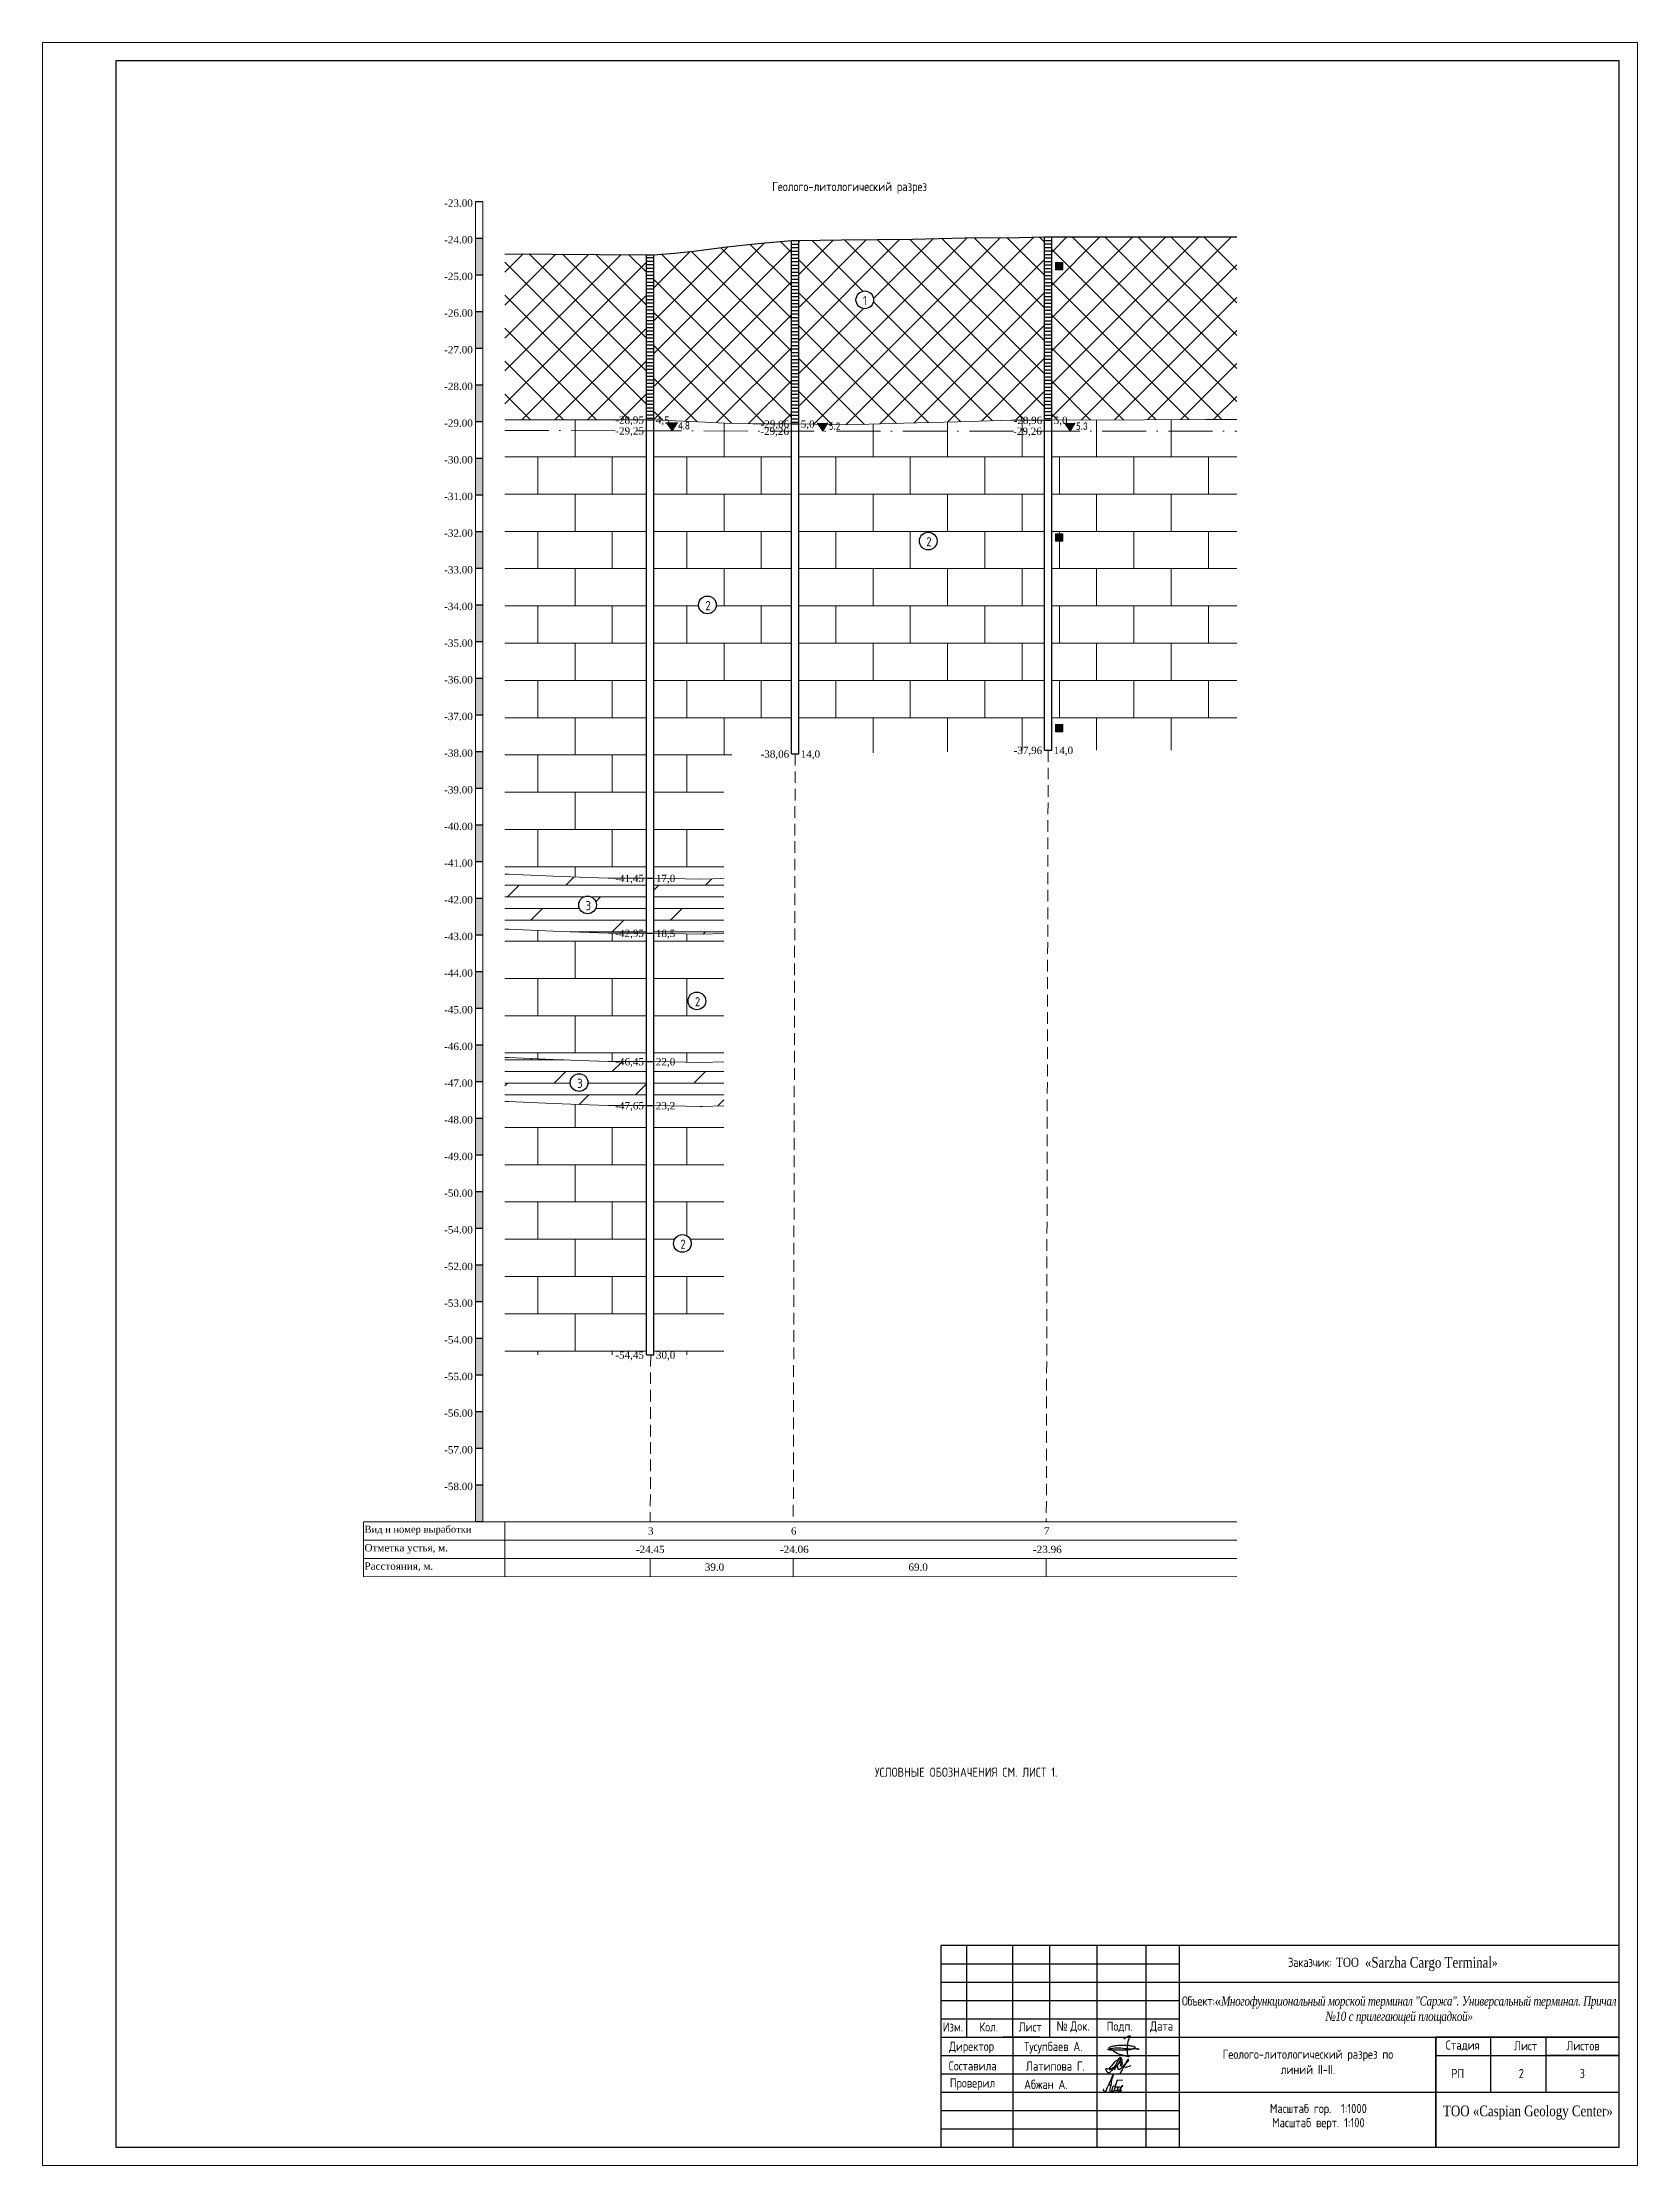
# Model space of a CAD drawing. Header units: millimetres. Extents: x 19501 to 20861, y 4502 to 5081.
# Drawn here: x 19961 to 20396, y 4502 to 5081 of the extents above; entities that cross this region are included whole.
import ezdxf

# ---------------------------------------------------------------- set-up
doc = ezdxf.new("R2010")
doc.units = ezdxf.units.MM
for name, pattern in [('ACAD_ISO03W100', [30, 12, -18]), ('ACAD_ISO10W100', [18, 12, -3, 0, -3]), ('HIDDEN2', [4.7625, 3.175, -1.5875])]:
    doc.linetypes.add(name, pattern=pattern)
for name, color, linetype, lineweight in [('ВодаГ', 160, 'ACAD_ISO03W100', 25), ('Известняк', 86, 'Continuous', 15), ('Мергель полускальный', 137, 'Continuous', 15), ('монолит', 1, 'Continuous', 9), ('Насып-навал грунта', 36, 'Continuous', 15), ('Рамка 1', 3, 'Continuous', 50)]:
    doc.layers.add(name, color=color, linetype=linetype, lineweight=lineweight)
doc.layers.add('керн', color=7, linetype='Continuous')
doc.layers.add('Рамка проb', color=7, linetype='Continuous')
doc.styles.add('roman', font='times.ttf')
doc.styles.add('simples.shx', font='simplex.shx', dxfattribs={"width": 0.8, "height": 2.5})
doc.styles.add('STYLE1', font='simplex.shx', dxfattribs={"width": 0.8})

msp = doc.modelspace()

# ---------------------------------------------------------------- hatches: boundary and pattern name
at = {"lineweight": 13}
for points in [[(20081.53, 5027.85), (20079.53, 5027.85), (20079.53, 5017.85), (20081.53, 5017.85)], [(20081.53, 5007.85), (20079.53, 5007.85), (20079.53, 4997.85), (20081.53, 4997.85)], [(20081.53, 4987.85), (20079.53, 4987.85), (20079.53, 4977.85), (20081.53, 4977.85)], [(20081.53, 4967.85), (20079.53, 4967.85), (20079.53, 4957.85), (20081.53, 4957.85)], [(20081.53, 4947.85), (20079.53, 4947.85), (20079.53, 4937.85), (20081.53, 4937.85)], [(20081.53, 4927.85), (20079.53, 4927.85), (20079.53, 4917.85), (20081.53, 4917.85)], [(20081.53, 4907.85), (20079.53, 4907.85), (20079.53, 4897.85), (20081.53, 4897.85)], [(20081.53, 4887.85), (20079.53, 4887.85), (20079.53, 4877.85), (20081.53, 4877.85)], [(20081.53, 4867.85), (20079.53, 4867.85), (20079.53, 4857.85), (20081.53, 4857.85)], [(20081.53, 4847.85), (20079.53, 4847.85), (20079.53, 4837.85), (20081.53, 4837.85)], [(20081.53, 4827.85), (20079.53, 4827.85), (20079.53, 4817.85), (20081.53, 4817.85)], [(20081.53, 4807.85), (20079.53, 4807.85), (20079.53, 4797.85), (20081.53, 4797.85)], [(20081.53, 4787.85), (20079.53, 4787.85), (20079.53, 4777.85), (20081.53, 4777.85)], [(20081.53, 4767.85), (20079.53, 4767.85), (20079.53, 4757.85), (20081.53, 4757.85)], [(20081.53, 4747.85), (20079.53, 4747.85), (20079.53, 4737.85), (20081.53, 4737.85)], [(20081.53, 4727.85), (20079.53, 4727.85), (20079.53, 4717.85), (20081.53, 4717.85)], [(20081.53, 4707.85), (20079.53, 4707.85), (20079.53, 4697.85), (20081.53, 4697.85)], [(20081.53, 4687.85), (20079.53, 4687.85), (20079.53, 4677.85), (20081.53, 4677.85)]]:
    msp.add_hatch(color=251, dxfattribs=at).paths.add_polyline_path(points)
h = msp.add_hatch()
h.set_pattern_fill('LINE', color=256, scale=0.3)
h.set_pattern_definition([(0, (-731237.2354, -5112711.4609), (0, 0.9525), [])])
h.paths.add_polyline_path([(20165.65, 4977.25), (20167.65, 4977.25), (20167.65, 5027.25), (20165.65, 5027.25)])
h = msp.add_hatch()
h.set_pattern_fill('LINE', color=256, scale=0.3)
h.set_pattern_definition([(0, (-731168.2354, -5112710.4609), (0, 0.9525), [])])
h.paths.add_polyline_path([(20234.65, 4978.25), (20236.65, 4978.25), (20236.65, 5028.25), (20234.65, 5028.25)])
h = msp.add_hatch()
h.set_pattern_fill('LINE', color=256, scale=0.3)
h.set_pattern_definition([(0, (-731276.7362, -5112710.3609), (0, 0.9525), [])])
h.paths.add_polyline_path([(20126.14, 4978.35), (20128.14, 4978.35), (20128.14, 5023.35), (20126.14, 5023.35)])
at = {"lineweight": 13, "ltscale": 0.5}
for points in [[(20134.56, 4977.63), (20131.6, 4977.63), (20133.14, 4975.35)], [(20175.62, 4977.53), (20172.66, 4977.53), (20174.21, 4975.25)], [(20243.06, 4977.53), (20240.1, 4977.53), (20241.65, 4975.25)]]:
    msp.add_hatch(color=5, dxfattribs=at).paths.add_polyline_path(points)
at = {"layer": 'Известняк'}
h = msp.add_hatch(dxfattribs=at)
h.set_pattern_fill('AR-B816', color=256, scale=0.05, style=0)
h.paths.add_polyline_path([(20126.14, 4978.35), (20087.49, 4978.35), (20087.49, 4854.45), (20088.64, 4854.45), (20094.55, 4854.21), (20100.8, 4853.91), (20107.89, 4853.59), (20115.65, 4853.4), (20121.04, 4853.4), (20126.14, 4853.35)])
h.paths.add_polyline_path([(20165.65, 4977.25), (20160.54, 4977.3), (20155.15, 4977.3), (20147.39, 4977.49), (20140.3, 4977.81), (20134.05, 4978.11), (20128.14, 4978.35), (20128.14, 4853.35), (20141.12, 4853.07), (20147.19, 4853.24), (20147.19, 4886.93), (20165.65, 4887.25)])
h.paths.add_polyline_path([(20145.16, 4927.88, -1), (20140.34, 4927.88, -1)], flags=16)
h.paths.add_polyline_path([(20234.65, 4978.25), (20225.65, 4978.26), (20210.99, 4977.78), (20196.24, 4977.42), (20180.63, 4976.97), (20175.34, 4977.08), (20174.21, 4975.25), (20172.93, 4977.14), (20167.65, 4977.25), (20167.65, 4887.25), (20234.65, 4888.25)])
h.paths.add_polyline_path([(20200.56, 4945.3, -1), (20205.38, 4945.3, -1)], flags=16)
h.paths.add_polyline_path([(20287.1, 4978.44), (20236.65, 4978.25), (20236.65, 4888.25), (20287.1, 4888.25)])
h.paths.add_polyline_path([(20239.65, 4945.25), (20237.65, 4945.25), (20237.65, 4947.25), (20239.65, 4947.25)], flags=16)
h.paths.add_polyline_path([(20239.65, 4895.25), (20239.65, 4893.25), (20237.65, 4893.25), (20237.65, 4895.25)], flags=16)
h.paths.add_polyline_path([(20126.14, 4838.35), (20121.04, 4838.4), (20115.65, 4838.4), (20107.89, 4838.59), (20100.8, 4838.91), (20094.55, 4839.21), (20088.64, 4839.45), (20087.49, 4839.45), (20087.49, 4804.45), (20088.64, 4804.45), (20094.55, 4804.21), (20100.8, 4803.91), (20107.89, 4803.59), (20115.65, 4803.4), (20121.04, 4803.4), (20126.14, 4803.35)])
h.paths.add_polyline_path([(20147.19, 4838.24), (20141.12, 4838.07), (20128.14, 4838.35), (20128.14, 4803.35), (20141.12, 4803.07), (20147.19, 4803.24)])
h.paths.add_polyline_path([(20137.47, 4819.87, -1), (20142.28, 4819.87, -1)], flags=16)
h.paths.add_polyline_path([(20126.14, 4791.35), (20121.04, 4791.4), (20115.65, 4791.4), (20107.89, 4791.59), (20100.8, 4791.91), (20094.55, 4792.21), (20088.64, 4792.45), (20087.49, 4792.45), (20087.49, 4723.35), (20126.14, 4723.35)])
h.paths.add_polyline_path([(20147.19, 4791.24), (20141.12, 4791.07), (20128.14, 4791.35), (20128.14, 4723.35), (20147.19, 4723.35)])
h.paths.add_polyline_path([(20138.35, 4753.73, -1), (20133.54, 4753.73, -1)], flags=16)
h.paths.add_polyline_path([(20117.02, 4973.19), (20125.64, 4973.19), (20125.64, 4977.46), (20117.02, 4977.46)], flags=24)
h.paths.add_polyline_path([(20117.02, 4851.16), (20125.64, 4851.16), (20125.64, 4855.43), (20117.02, 4855.43)], flags=9)
h.paths.add_polyline_path([(20117.02, 4976.16), (20125.64, 4976.16), (20125.64, 4980.43), (20117.02, 4980.43)], flags=9)
h.paths.add_polyline_path([(20156.57, 4973.09), (20165.2, 4973.09), (20165.2, 4977.36), (20156.57, 4977.36)], flags=24)
h.paths.add_polyline_path([(20156.63, 4975.06), (20165.26, 4975.06), (20165.26, 4979.33), (20156.63, 4979.33)], flags=9)
h.paths.add_polyline_path([(20141.6, 4925.82), (20144.19, 4925.82), (20144.19, 4929.57), (20141.6, 4929.57)], flags=8)
h.paths.add_polyline_path([(20127.86, 4851.16), (20134.03, 4851.16), (20134.03, 4855.43), (20127.86, 4855.43)], flags=9)
h.paths.add_polyline_path([(20134.21, 4974.36), (20138.4, 4974.36), (20138.4, 4979.21), (20134.21, 4979.21)], flags=9)
h.paths.add_polyline_path([(20128.16, 4976.16), (20132.85, 4976.16), (20132.85, 4980.43), (20128.16, 4980.43)], flags=9)
h.paths.add_polyline_path([(20156.63, 4885.06), (20165.26, 4885.06), (20165.26, 4889.33), (20156.63, 4889.33)], flags=25)
h.paths.add_polyline_path([(20225.52, 4973.09), (20234.14, 4973.09), (20234.14, 4977.36), (20225.52, 4977.36)], flags=24)
h.paths.add_polyline_path([(20167.56, 4975.06), (20172.25, 4975.06), (20172.25, 4979.33), (20167.56, 4979.33)], flags=9)
h.paths.add_polyline_path([(20175.21, 4974.26), (20179.4, 4974.26), (20179.4, 4979.11), (20175.21, 4979.11)], flags=9)
h.paths.add_polyline_path([(20201.82, 4943.23), (20204.41, 4943.23), (20204.41, 4946.98), (20201.82, 4946.98)], flags=8)
h.paths.add_polyline_path([(20225.63, 4976.06), (20234.26, 4976.06), (20234.26, 4980.33), (20225.63, 4980.33)], flags=9)
h.paths.add_polyline_path([(20225.63, 4886.06), (20234.26, 4886.06), (20234.26, 4890.33), (20225.63, 4890.33)], flags=9)
h.paths.add_polyline_path([(20167.36, 4885.06), (20173.53, 4885.06), (20173.53, 4889.33), (20167.36, 4889.33)], flags=9)
h.paths.add_polyline_path([(20236.56, 4976.06), (20241.25, 4976.06), (20241.25, 4980.33), (20236.56, 4980.33)], flags=9)
h.paths.add_polyline_path([(20242.65, 4974.26), (20246.84, 4974.26), (20246.84, 4979.11), (20242.65, 4979.11)], flags=9)
h.paths.add_polyline_path([(20236.36, 4886.06), (20242.53, 4886.06), (20242.53, 4890.33), (20236.36, 4890.33)], flags=9)
h.paths.add_polyline_path([(20117.02, 4836.16), (20125.64, 4836.16), (20125.64, 4840.43), (20117.02, 4840.43)], flags=9)
h.paths.add_polyline_path([(20117.02, 4801.16), (20125.64, 4801.16), (20125.64, 4805.43), (20117.02, 4805.43)], flags=9)
h.paths.add_polyline_path([(20138.73, 4817.8), (20141.31, 4817.8), (20141.31, 4821.55), (20138.73, 4821.55)], flags=8)
h.paths.add_polyline_path([(20127.86, 4836.16), (20134.03, 4836.16), (20134.03, 4840.43), (20127.86, 4840.43)], flags=9)
h.paths.add_polyline_path([(20128.14, 4801.16), (20134.31, 4801.16), (20134.31, 4805.43), (20128.14, 4805.43)], flags=9)
h.paths.add_polyline_path([(20117.02, 4789.16), (20125.64, 4789.16), (20125.64, 4793.43), (20117.02, 4793.43)], flags=9)
h.paths.add_polyline_path([(20117.02, 4721.16), (20125.64, 4721.16), (20125.64, 4725.43), (20117.02, 4725.43)], flags=9)
h.paths.add_polyline_path([(20134.8, 4751.66), (20137.38, 4751.66), (20137.38, 4755.41), (20134.8, 4755.41)], flags=8)
h.paths.add_polyline_path([(20128.14, 4789.16), (20134.31, 4789.16), (20134.31, 4793.43), (20128.14, 4793.43)], flags=9)
h.paths.add_polyline_path([(20128.08, 4721.16), (20134.25, 4721.16), (20134.25, 4725.43), (20128.08, 4725.43)], flags=9)
at = {"layer": 'керн', "lineweight": 13, "ltscale": 0.9}
for points in [[(20239.65, 4945.25), (20239.65, 4947.25), (20237.65, 4947.25), (20237.65, 4945.25)], [(20239.65, 4893.25), (20239.65, 4895.25), (20237.65, 4895.25), (20237.65, 4893.25)]]:
    msp.add_hatch(color=8, dxfattribs=at).paths.add_polyline_path(points)
at = {"layer": 'Мергель полускальный'}
h = msp.add_hatch(dxfattribs=at)
h.set_pattern_fill('DOLMIT', color=256, scale=0.5, style=0)
h.paths.add_polyline_path([(20126.14, 4853.35), (20121.04, 4853.4), (20115.65, 4853.4), (20107.89, 4853.59), (20100.8, 4853.91), (20094.55, 4854.21), (20088.64, 4854.45), (20087.49, 4854.45), (20087.49, 4839.45), (20088.64, 4839.45), (20094.55, 4839.21), (20100.8, 4838.91), (20107.89, 4838.59), (20115.65, 4838.4), (20121.04, 4838.4), (20126.14, 4838.35)])
h.paths.add_polyline_path([(20112.47, 4846.06, -1), (20107.66, 4846.06, -1)], flags=16)
h.paths.add_polyline_path([(20147.19, 4853.24), (20141.12, 4853.07), (20128.14, 4853.35), (20128.14, 4838.35), (20141.12, 4838.07), (20147.19, 4838.24)])
h.paths.add_polyline_path([(20126.14, 4803.35), (20121.04, 4803.4), (20115.65, 4803.4), (20107.89, 4803.59), (20100.8, 4803.91), (20094.55, 4804.21), (20088.64, 4804.45), (20087.49, 4804.45), (20087.49, 4792.45), (20088.64, 4792.45), (20094.55, 4792.21), (20100.8, 4791.91), (20107.89, 4791.59), (20115.65, 4791.4), (20121.04, 4791.4), (20126.14, 4791.35)])
h.paths.add_polyline_path([(20110.18, 4797.6, -1), (20105.36, 4797.6, -1)], flags=16)
h.paths.add_polyline_path([(20147.19, 4803.24), (20141.12, 4803.07), (20128.14, 4803.35), (20128.14, 4791.35), (20141.12, 4791.07), (20147.19, 4791.24)])
h.paths.add_polyline_path([(20117.02, 4836.16), (20125.64, 4836.16), (20125.64, 4840.43), (20117.02, 4840.43)], flags=9)
h.paths.add_polyline_path([(20117.02, 4851.16), (20125.64, 4851.16), (20125.64, 4855.43), (20117.02, 4855.43)], flags=9)
h.paths.add_polyline_path([(20108.92, 4844), (20111.5, 4844), (20111.5, 4847.75), (20108.92, 4847.75)], flags=8)
h.paths.add_polyline_path([(20127.86, 4836.16), (20134.03, 4836.16), (20134.03, 4840.43), (20127.86, 4840.43)], flags=9)
h.paths.add_polyline_path([(20127.86, 4851.16), (20134.03, 4851.16), (20134.03, 4855.43), (20127.86, 4855.43)], flags=9)
h.paths.add_polyline_path([(20117.02, 4789.16), (20125.64, 4789.16), (20125.64, 4793.43), (20117.02, 4793.43)], flags=9)
h.paths.add_polyline_path([(20117.02, 4801.16), (20125.64, 4801.16), (20125.64, 4805.43), (20117.02, 4805.43)], flags=9)
h.paths.add_polyline_path([(20106.62, 4795.54), (20109.21, 4795.54), (20109.21, 4799.29), (20106.62, 4799.29)], flags=8)
h.paths.add_polyline_path([(20128.14, 4789.16), (20134.31, 4789.16), (20134.31, 4793.43), (20128.14, 4793.43)], flags=9)
h.paths.add_polyline_path([(20128.14, 4801.16), (20134.31, 4801.16), (20134.31, 4805.43), (20128.14, 4805.43)], flags=9)
at = {"layer": 'монолит', "lineweight": 13, "ltscale": 0.9}
msp.add_hatch(color=256, dxfattribs=at).paths.add_polyline_path([(20239.65, 5019.25), (20239.65, 5021.25), (20237.65, 5021.25), (20237.65, 5019.25)])
at = {"layer": 'Насып-навал грунта', "lineweight": 13}
h = msp.add_hatch(dxfattribs=at)
h.set_pattern_fill('NET', color=256, scale=2, angle=45, style=0)
h.paths.add_polyline_path([(20126.14, 5023.35), (20087.49, 5023.65), (20087.49, 4978.35), (20126.14, 4978.35)])
h.paths.add_polyline_path([(20165.65, 5027.25), (20156.49, 5026.44), (20148.05, 5025.51), (20139.09, 5024.31), (20133.74, 5023.78), (20128.14, 5023.35), (20128.14, 4978.35), (20134.05, 4978.11), (20140.3, 4977.81), (20147.39, 4977.49), (20155.15, 4977.3), (20160.54, 4977.3), (20165.65, 4977.25)])
h.paths.add_polyline_path([(20234.65, 5028.25), (20227.74, 5028.11), (20212.95, 5027.97), (20198.64, 5027.66), (20179.35, 5027.42), (20167.65, 5027.25), (20167.65, 4977.25), (20180.63, 4976.97), (20196.24, 4977.42), (20210.99, 4977.78), (20225.65, 4978.26), (20234.65, 4978.25)])
h.paths.add_polyline_path([(20183.27, 5011.08, -1), (20188.09, 5011.08, -1)], flags=16)
h.paths.add_polyline_path([(20287.1, 5028.25), (20236.65, 5028.25), (20236.65, 4978.25), (20287.1, 4978.44)])
h.paths.add_polyline_path([(20239.65, 5019.25), (20237.65, 5019.25), (20237.65, 5021.25), (20239.65, 5021.25)], flags=16)
h.paths.add_polyline_path([(20117.02, 4976.16), (20125.64, 4976.16), (20125.64, 4980.43), (20117.02, 4980.43)], flags=9)
h.paths.add_polyline_path([(20156.63, 4975.06), (20165.26, 4975.06), (20165.26, 4979.33), (20156.63, 4979.33)], flags=9)
h.paths.add_polyline_path([(20134.21, 4974.36), (20138.4, 4974.36), (20138.4, 4979.21), (20134.21, 4979.21)], flags=9)
h.paths.add_polyline_path([(20128.16, 4976.16), (20132.85, 4976.16), (20132.85, 4980.43), (20128.16, 4980.43)], flags=9)
h.paths.add_polyline_path([(20167.56, 4975.06), (20172.25, 4975.06), (20172.25, 4979.33), (20167.56, 4979.33)], flags=9)
h.paths.add_polyline_path([(20175.21, 4974.26), (20179.4, 4974.26), (20179.4, 4979.11), (20175.21, 4979.11)], flags=9)
h.paths.add_polyline_path([(20184.53, 5009.01), (20186.26, 5009.01), (20186.26, 5012.76), (20184.53, 5012.76)], flags=8)
h.paths.add_polyline_path([(20225.63, 4976.06), (20234.26, 4976.06), (20234.26, 4980.33), (20225.63, 4980.33)], flags=9)
h.paths.add_polyline_path([(20236.56, 4976.06), (20241.25, 4976.06), (20241.25, 4980.33), (20236.56, 4980.33)], flags=9)
h.paths.add_polyline_path([(20242.65, 4974.26), (20246.84, 4974.26), (20246.84, 4979.11), (20242.65, 4979.11)], flags=9)

# ---------------------------------------------------------------- linework, layer by layer
at = {"color": 7, "lineweight": 13}
for p, q in [((20079.53, 5037.85), (20079.53, 4677.85)), ((20081.53, 4677.85), (20081.53, 5037.85)), ((20049, 4677.85), (20049, 4662.85)), ((20049, 4677.85), (20287.1, 4677.85)), ((20049, 4672.85), (20287.1, 4672.85)), ((20049, 4667.85), (20287.1, 4667.85)), ((20127.13, 4667.85), (20127.13, 4662.86)), ((20166.13, 4667.85), (20166.13, 4662.86)), ((20235.13, 4667.85), (20235.13, 4662.86)), ((20049, 4662.85), (20287.1, 4662.87))]:
    msp.add_line(p, q, dxfattribs=at)
at = {"color": 7}
for p, q in [((20081.53, 5037.85), (20079.53, 5037.85)), ((20081.53, 5037.85), (20079.53, 5037.85)), ((20081.53, 5027.85), (20079.53, 5027.85)), ((20081.53, 5027.85), (20079.53, 5027.85)), ((20081.53, 5017.85), (20079.53, 5017.85)), ((20081.53, 5017.85), (20079.53, 5017.85)), ((20081.53, 5007.85), (20079.53, 5007.85)), ((20081.53, 5007.85), (20079.53, 5007.85)), ((20081.53, 4997.85), (20079.53, 4997.85)), ((20081.53, 4997.85), (20079.53, 4997.85)), ((20081.53, 4987.85), (20079.53, 4987.85)), ((20081.53, 4987.85), (20079.53, 4987.85)), ((20081.53, 4977.85), (20079.53, 4977.85)), ((20081.53, 4977.85), (20079.53, 4977.85)), ((20081.53, 4967.85), (20079.53, 4967.85)), ((20081.53, 4967.85), (20079.53, 4967.85)), ((20081.53, 4957.85), (20079.53, 4957.85)), ((20081.53, 4957.85), (20079.53, 4957.85)), ((20081.53, 4947.85), (20079.53, 4947.85)), ((20081.53, 4947.85), (20079.53, 4947.85)), ((20081.53, 4937.85), (20079.53, 4937.85)), ((20081.53, 4937.85), (20079.53, 4937.85)), ((20081.53, 4927.85), (20079.53, 4927.85)), ((20081.53, 4927.85), (20079.53, 4927.85)), ((20081.53, 4917.85), (20079.53, 4917.85)), ((20081.53, 4917.85), (20079.53, 4917.85)), ((20081.53, 4907.85), (20079.53, 4907.85)), ((20081.53, 4907.85), (20079.53, 4907.85)), ((20081.53, 4897.85), (20079.53, 4897.85)), ((20081.53, 4897.85), (20079.53, 4897.85)), ((20081.53, 4887.85), (20079.53, 4887.85)), ((20081.53, 4887.85), (20079.53, 4887.85)), ((20081.53, 4877.85), (20079.53, 4877.85)), ((20081.53, 4877.85), (20079.53, 4877.85)), ((20081.53, 4867.85), (20079.53, 4867.85)), ((20081.53, 4867.85), (20079.53, 4867.85)), ((20081.53, 4857.85), (20079.53, 4857.85)), ((20081.53, 4857.85), (20079.53, 4857.85)), ((20081.53, 4847.85), (20079.53, 4847.85)), ((20081.53, 4847.85), (20079.53, 4847.85)), ((20081.53, 4837.85), (20079.53, 4837.85)), ((20081.53, 4837.85), (20079.53, 4837.85)), ((20081.53, 4827.85), (20079.53, 4827.85)), ((20081.53, 4827.85), (20079.53, 4827.85)), ((20081.53, 4817.85), (20079.53, 4817.85)), ((20081.53, 4817.85), (20079.53, 4817.85)), ((20081.53, 4807.85), (20079.53, 4807.85)), ((20081.53, 4807.85), (20079.53, 4807.85)), ((20081.53, 4797.85), (20079.53, 4797.85)), ((20081.53, 4797.85), (20079.53, 4797.85)), ((20081.53, 4787.85), (20079.53, 4787.85)), ((20081.53, 4787.85), (20079.53, 4787.85)), ((20081.53, 4777.85), (20079.53, 4777.85)), ((20081.53, 4777.85), (20079.53, 4777.85)), ((20081.53, 4767.85), (20079.53, 4767.85)), ((20081.53, 4767.85), (20079.53, 4767.85)), ((20081.53, 4757.85), (20079.53, 4757.85)), ((20081.53, 4757.85), (20079.53, 4757.85)), ((20081.53, 4747.85), (20079.53, 4747.85)), ((20081.53, 4747.85), (20079.53, 4747.85)), ((20081.53, 4737.85), (20079.53, 4737.85)), ((20081.53, 4737.85), (20079.53, 4737.85)), ((20081.53, 4727.85), (20079.53, 4727.85)), ((20081.53, 4727.85), (20079.53, 4727.85)), ((20081.53, 4717.85), (20079.53, 4717.85)), ((20081.53, 4717.85), (20079.53, 4717.85)), ((20081.53, 4707.85), (20079.53, 4707.85)), ((20081.53, 4707.85), (20079.53, 4707.85)), ((20081.53, 4697.85), (20079.53, 4697.85)), ((20081.53, 4697.85), (20079.53, 4697.85)), ((20081.53, 4687.85), (20079.53, 4687.85)), ((20081.53, 4687.85), (20079.53, 4687.85)), ((20081.53, 4677.85), (20079.53, 4677.85)), ((20081.53, 4677.85), (20079.53, 4677.85))]:
    msp.add_line(p, q, dxfattribs=at)
for p, q in [((20165.65, 4887.25), (20165.65, 5027.25)), ((20167.65, 4887.25), (20167.65, 5027.25)), ((20234.65, 4888.25), (20234.65, 5028.25)), ((20236.65, 4888.25), (20236.65, 5028.25)), ((20126.14, 4723.35), (20126.14, 5023.35)), ((20128.14, 4723.35), (20128.14, 5023.35)), ((20391.41, 4562.27), (20206.41, 4562.27)), ((20206.41, 4562.27), (20206.41, 4507.27)), ((20206.41, 4557.27), (20271.41, 4557.27)), ((20213.41, 4562.27), (20213.41, 4537.27)), ((20226.08, 4537.27), (20226.08, 4562.27)), ((20236.08, 4562.27), (20236.08, 4537.27)), ((20249.08, 4507.27), (20249.08, 4562.27)), ((20262.39, 4507.27), (20262.39, 4562.27)), ((20271.41, 4562.27), (20271.41, 4507.27)), ((20206.41, 4552.27), (20391.41, 4552.27)), ((20206.41, 4547.27), (20271.41, 4547.27)), ((20206.41, 4542.27), (20271.41, 4542.27)), ((20206.41, 4537.27), (20391.41, 4537.27)), ((20213.41, 4537.27), (20223.41, 4537.27)), ((20233.41, 4537.27), (20223.41, 4537.27)), ((20226.08, 4537.27), (20226.08, 4507.27)), ((20341.41, 4537.27), (20341.41, 4532.27)), ((20391.41, 4537.27), (20341.41, 4537.27)), ((20341.41, 4507.27), (20341.41, 4537.27)), ((20341.41, 4537.27), (20341.41, 4507.27)), ((20356.41, 4522.27), (20356.41, 4537.27)), ((20356.41, 4537.27), (20371.41, 4537.27)), ((20206.41, 4532.27), (20271.41, 4532.27)), ((20341.41, 4532.27), (20391.41, 4532.27)), ((20391.41, 4532.27), (20371.41, 4532.27)), ((20206.41, 4527.27), (20271.41, 4527.27)), ((20206.41, 4522.27), (20391.41, 4522.27)), ((20206.41, 4517.27), (20271.41, 4517.27)), ((20206.41, 4512.27), (20271.41, 4512.27))]:
    msp.add_line(p, q)
at = {"color": 5, "lineweight": 13, "ltscale": 0.5}
for p, q in [((20133.14, 4975.35), (20131.6, 4977.63)), ((20134.56, 4977.63), (20133.14, 4975.35)), ((20174.21, 4975.25), (20172.66, 4977.53)), ((20175.62, 4977.53), (20174.21, 4975.25)), ((20241.65, 4975.25), (20240.1, 4977.53)), ((20243.06, 4977.53), (20241.65, 4975.25))]:
    msp.add_line(p, q, dxfattribs=at)
at = {"linetype": 'HIDDEN2', "lineweight": 13}
for p, q in [((20166.67, 4887.25), (20166.17, 4677.85)), ((20235.67, 4888.25), (20235.17, 4677.85)), ((20127.28, 4723.35), (20127.17, 4677.85))]:
    msp.add_line(p, q, dxfattribs=at)
at = {"linetype": 'Continuous'}
msp.add_line((20371.41, 4537.27), (20371.41, 4522.27), dxfattribs=at)
at = {"color": 7, "lineweight": 30}
msp.add_lwpolyline([(20087.49, 5023.65), (20126.14, 5023.35), (20128.14, 5023.35), (20133.74, 5023.78), (20139.09, 5024.31), (20148.05, 5025.51), (20156.49, 5026.44), (20165.65, 5027.25), (20167.65, 5027.25), (20179.35, 5027.42), (20198.64, 5027.66), (20212.95, 5027.97), (20227.74, 5028.11), (20234.65, 5028.25), (20236.65, 5028.25), (20287.1, 5028.25)], dxfattribs=at)
at = {"color": 7, "lineweight": 15}
for points in [[(20087.49, 4978.35), (20128.14, 4978.35), (20134.05, 4978.11), (20140.3, 4977.81), (20147.39, 4977.49), (20155.15, 4977.3), (20160.54, 4977.3), (20165.65, 4977.25), (20167.65, 4977.25), (20180.63, 4976.97), (20196.24, 4977.42), (20210.99, 4977.78), (20225.65, 4978.26), (20234.65, 4978.25), (20236.65, 4978.25), (20287.1, 4978.44)], [(20087.49, 4854.45), (20088.64, 4854.45), (20094.55, 4854.21), (20100.8, 4853.91), (20107.89, 4853.59), (20115.65, 4853.4), (20121.04, 4853.4), (20126.14, 4853.35), (20128.14, 4853.35), (20141.12, 4853.07), (20147.19, 4853.24)], [(20087.49, 4839.45), (20088.64, 4839.45), (20094.55, 4839.21), (20100.8, 4838.91), (20107.89, 4838.59), (20115.65, 4838.4), (20121.04, 4838.4), (20126.14, 4838.35), (20128.14, 4838.35), (20141.12, 4838.07), (20147.19, 4838.24)], [(20087.49, 4804.45), (20088.64, 4804.45), (20094.55, 4804.21), (20100.8, 4803.91), (20107.89, 4803.59), (20115.65, 4803.4), (20121.04, 4803.4), (20126.14, 4803.35), (20128.14, 4803.35), (20141.12, 4803.07), (20147.19, 4803.24)], [(20087.49, 4792.45), (20088.64, 4792.45), (20094.55, 4792.21), (20100.8, 4791.91), (20107.89, 4791.59), (20115.65, 4791.4), (20121.04, 4791.4), (20126.14, 4791.35), (20128.14, 4791.35), (20141.12, 4791.07), (20147.19, 4791.24)]]:
    msp.add_lwpolyline(points, dxfattribs=at)
for points in [[(20126.14, 4978.35), (20128.14, 4978.35)], [(20165.65, 4977.25), (20167.65, 4977.25)], [(20234.65, 4978.25), (20236.65, 4978.25)], [(20165.65, 4887.25), (20167.65, 4887.25)], [(20234.65, 4888.25), (20236.65, 4888.25)], [(20126.14, 4853.35), (20128.14, 4853.35)], [(20126.14, 4838.35), (20128.14, 4838.35)], [(20126.14, 4803.35), (20128.14, 4803.35)], [(20126.14, 4791.35), (20128.14, 4791.35)], [(20126.14, 4723.35), (20128.14, 4723.35)]]:
    msp.add_lwpolyline(points)
at = {"color": 7, "lineweight": 13}
msp.add_lwpolyline([(20087.49, 4677.85), (20087.49, 4662.85)], dxfattribs=at)
at = {"color": 160, "elevation": 14.21}
msp.add_lwpolyline([(20256.68, 4529.03), (20258.31, 4529.56)], dxfattribs=at)
at = {"color": 160}
for points in [[(20250.78, 4523.21), (20250.72, 4522.83), (20250.89, 4522.61), (20251.41, 4522.57), (20251.63, 4522.85), (20251.78, 4523.45), (20252.04, 4524), (20252.31, 4524.56), (20253.03, 4526.22), (20253.38, 4527.14), (20253.29, 4526.62), (20253.13, 4526), (20252.99, 4525.62), (20252.85, 4524.73), (20252.75, 4524.1), (20252.6, 4523.49), (20252.44, 4522.73), (20252.56, 4522.58), (20252.93, 4522.57), (20253.04, 4522.68), (20253.15, 4522.53), (20253.59, 4522.55), (20253.79, 4522.85), (20253.87, 4523.32), (20254.03, 4523.7), (20254.08, 4523.9), (20253.66, 4523.88), (20253.37, 4523.87), (20253.24, 4523.65), (20253.19, 4523.46), (20253.09, 4523.2), (20253.01, 4522.92), (20253.04, 4522.68)], [(20252.18, 4524.3), (20252.78, 4524.28)], [(20254.03, 4523.7), (20254.45, 4523.71), (20254.66, 4523.69), (20254.66, 4523.33), (20254.56, 4523.11), (20254.33, 4522.77), (20254.21, 4522.68), (20253.93, 4522.64)], [(20254.08, 4523.9), (20254.16, 4524.25), (20254.28, 4524.72), (20254.38, 4525.14), (20254.62, 4525.66), (20255.95, 4525.55)], [(20254.85, 4523.65), (20254.66, 4523.33), (20254.46, 4522.74), (20254.43, 4522.63)], [(20255.26, 4523.63), (20254.97, 4523.61), (20254.81, 4523.44), (20254.66, 4523.33), (20254.61, 4523), (20254.59, 4522.73), (20254.62, 4522.57), (20254.95, 4522.56), (20255.35, 4522.97), (20255.53, 4523.49), (20255.75, 4523.94), (20256, 4524.18), (20255.53, 4523.49), (20255.35, 4522.97), (20255.3, 4522.57), (20255.58, 4522.67), (20255.73, 4522.92)]]:
    msp.add_lwpolyline(points, dxfattribs=at)
at = {"ltscale": 3}
for centre in [(20185.68, 5011.08), (20202.97, 4945.3), (20142.75, 4927.88), (20110.06, 4846.06), (20139.88, 4819.87), (20107.77, 4797.6), (20135.94, 4753.73)]:
    msp.add_circle(centre, 2.41, dxfattribs=at)
at = {"color": 5, "lineweight": 25}
msp.add_spline([(20256.34, 4536.81), (20256.88, 4537.15), (20257.29, 4537.4), (20257.78, 4537.64), (20258, 4537.68), (20257.99, 4537.41), (20257.82, 4537.08), (20257.34, 4535.68), (20257.2, 4534.18), (20257.31, 4532.59), (20257.56, 4532.17), (20257.71, 4531.9), (20257.6, 4531.92), (20254.63, 4532.76), (20252.86, 4533.89), (20252.3, 4534.5), (20252.63, 4534.67), (20253.75, 4534.94), (20254.43, 4535.04), (20255.63, 4535.12), (20256.97, 4535.1), (20257.96, 4534.99), (20258.48, 4534.9), (20259.03, 4534.75), (20259.42, 4534.43), (20258.99, 4534.16), (20258.1, 4533.86), (20256.46, 4533.72), (20254.67, 4533.71), (20252.69, 4533.74), (20252.14, 4533.81), (20251.87, 4533.96), (20251.99, 4534.01), (20256.64, 4534.23), (20259.6, 4534.15), (20260.16, 4534.1), (20260.36, 4533.96), (20260.07, 4533.88), (20260.02, 4534.03), (20260.5, 4534.07)], degree=3, dxfattribs=at)
at = {"color": 160}
for points in [[(20252.67, 4528.78, 14.21), (20252.34, 4528.65, 14.21), (20251.74, 4528.61, 14.21), (20251.39, 4528.7, 14.21), (20251.61, 4528.01, 14.21), (20252, 4527.66, 14.21), (20252.34, 4527.66, 14.21), (20252.67, 4527.81, 14.21), (20252.86, 4528.06, 14.21), (20253.33, 4528.48, 14.21), (20254.01, 4529.53, 14.21), (20254.83, 4531.05, 14.21), (20255.26, 4531.72, 14.21), (20255.6, 4531.67, 14.21), (20255.31, 4530.88, 14.21), (20254.43, 4529.54, 14.21), (20253.64, 4528.37, 14.21)], [(20254.41, 4529.42, 14.21), (20254.87, 4530, 14.21), (20255.4, 4530.48, 14.21), (20255.68, 4530.61, 14.21), (20255.82, 4530.17, 14.21), (20255.66, 4529.56, 14.21), (20255.44, 4529.38, 14.21), (20255.53, 4529.89, 14.21), (20255.77, 4530.53, 14.21), (20255.84, 4530.9, 14.21), (20255.75, 4531.23, 14.21), (20255.29, 4531.27, 14.21), (20254.72, 4531.05, 14.21), (20253.81, 4530.48, 14.21), (20253.04, 4529.56, 14.21), (20252.36, 4528.7, 14.21), (20252.34, 4528.54, 14.21), (20252.53, 4528.5, 14.21), (20253, 4528.74, 14.21), (20253.94, 4529.29, 14.21), (20254.38, 4529.45, 14.21), (20254.58, 4529.31, 14.21), (20254.56, 4528.79, 14.21), (20255.09, 4528.52, 14.21), (20255.73, 4529.03, 14.21), (20256.54, 4529.86, 14.21), (20257.16, 4530.39, 14.21), (20257.6, 4531.01, 14.21), (20257.56, 4531.28, 14.21), (20257.2, 4530.94, 14.21), (20256.76, 4530.02, 14.21), (20255.64, 4528.06, 14.21), (20255.16, 4527.2, 14.21)]]:
    msp.add_spline(points, degree=3, dxfattribs=at)
at = {"layer": 'ВодаГ', "linetype": 'ACAD_ISO10W100', "lineweight": 18, "flags": 128}
msp.add_lwpolyline([(20087.49, 4975.46), (20174.21, 4975.25), (20241.65, 4975.25), (20287.1, 4975.25)], dxfattribs=at)
at = {"layer": 'Рамка 1', "color": 7, "lineweight": 20}
msp.add_lwpolyline([(20396.41, 5081.27), (20396.41, 4502.27), (19961.41, 4502.27), (19961.41, 5081.27)], close=True, dxfattribs=at)
at = {"layer": 'Рамка 1', "color": 7, "lineweight": 30}
msp.add_lwpolyline([(20391.41, 4507.27), (20391.41, 5076.27), (19981.41, 5076.27), (19981.41, 4507.27)], close=True, dxfattribs=at)
at = {"layer": 'Рамка проb', "lineweight": 13, "ltscale": 2}
for p, q in [((20239.65, 5021.25), (20237.65, 5021.25)), ((20237.65, 5021.25), (20237.65, 5019.25)), ((20239.65, 5019.25), (20239.65, 5021.25)), ((20237.65, 5019.25), (20239.65, 5019.25)), ((20239.65, 4947.25), (20237.65, 4947.25)), ((20237.65, 4947.25), (20237.65, 4945.25)), ((20237.65, 4945.25), (20239.65, 4945.25)), ((20239.65, 4945.25), (20239.65, 4947.25)), ((20239.65, 4895.25), (20237.65, 4895.25)), ((20237.65, 4895.25), (20237.65, 4893.25)), ((20237.65, 4893.25), (20239.65, 4893.25)), ((20239.65, 4893.25), (20239.65, 4895.25))]:
    msp.add_line(p, q, dxfattribs=at)

# ---------------------------------------------------------------- texts
at = {"color": 7, "ltscale": 2, "style": 'simples.shx', "width": 0.8}
for s, p in [('1', (20185.16, 5009.64)), ('2', (20202.45, 4943.86)), ('2', (20142.23, 4926.44)), ('3', (20109.54, 4844.62)), ('2', (20139.36, 4818.43)), ('3', (20107.25, 4796.16)), ('2', (20135.42, 4752.29))]:
    msp.add_text(s, height=2.5, dxfattribs=at).set_placement(p)
at = {"color": 0, "char_height": 2.5, "attachment_point": 5, "style": 'STYLE1'}
for s, insert, width in [('Геолого-литологический разрез', (20181.53, 5041.64), 118.8393), ('УСЛОВНЫЕ ОБОЗНАЧЕНИЯ СМ. ЛИСТ 1.', (20213.3, 4609.53), 118.8393), ('Изм.{\\Ftxt|c204; }', (20209.7, 4540.06), 10.4131), ('Кол.{\\Ftxt|c204; }', (20219.47, 4540.06), 11.8331), ('Лист{\\Ftxt|c204; }', (20230.78, 4540.06), 10.4131), ('{\\fArial|b0|i0|c204|p34;№ }Док.{\\Ftxt|c204; }', (20242.47, 4540.06), 12.1877), ('Подп.{\\Ftxt|c204; }', (20255.19, 4540.06), 10.7681), ('Дата{\\Ftxt|c204; }', (20266.63, 4540.06), 10.4531), ('Директор{\\Ftxt|c204; }', (20214.78, 4534.45), 17.5313), ('Тусупбаев А.', (20237.05, 4534.4), 24.9484), ('Геолого-литологический разрез по линий II-II.', (20306.52, 4530.55), 52.7703), ('Стадия{\\Ftxt|c204; }', (20348.73, 4534.92), 17.5328), ('Лист{\\Ftxt|c204; }', (20365.88, 4534.92), 15.0411), ('Листов{\\Ftxt|c204; }', (20381.54, 4534.92), 17.1773), ('Составила{\\Ftxt|c204; }', (20215.1, 4529.45), 21.0924), ('Латипова Г.{\\Ftxt|c204; }', (20237.66, 4529.4), 20.9651), ('РП', (20347.35, 4527.37), 11.1265), ('2', (20364.72, 4527.37), 10.4145), ('3', (20381.33, 4527.37), 10.4145), ('Проверил{\\Ftxt|c204; }', (20215.04, 4524.45), 19.5348), ('Абжан А.{\\Ftxt|c204; }', (20235.05, 4524.4), 17.5313), ('Масштаб гор.  1:1000{\\Ftxt|c204; }', (20309.37, 4517.48), 37.465), ('Масштаб верт. 1:100{\\Ftxt|c204; }', (20309.37, 4513.62), 37.465)]:
    msp.add_mtext(s, dxfattribs=dict(at, insert=insert, width=width))
at = {"color": 2, "attachment_point": 1, "style": 'roman'}
for s, insert, char_height, width, line_spacing_factor in [('{\\C256;-23.00}', (20070.97, 5038.47), 2, 8.3092, 0.72), ('{\\C256;-24.00}', (20070.97, 5028.47), 2, 8.3092, 0.72), ('{\\C256;-25.00}', (20070.97, 5018.47), 2, 8.3092, 0.72), ('{\\C256;-26.00}', (20070.97, 5008.47), 2, 8.3092, 0.72), ('{\\C256;-27.00}', (20070.97, 4998.47), 2, 8.3092, 0.72), ('{\\C256;-28.00}', (20070.97, 4988.47), 2, 8.3092, 0.72), ('{\\C256;-29.00}', (20070.97, 4978.47), 2, 8.3092, 0.72), ('{\\C256;4,5}', (20128.7, 4979.3), 2, 8.3092, 0.72), ('{\\C256;5,0}', (20168.2, 4978.2), 2, 8.3092, 0.72), ('{\\C256;5,0}', (20237.2, 4979.2), 2, 8.3092, 0.72), ('{\\C256;-30.00}', (20070.97, 4968.47), 2, 8.3092, 0.72), ('{\\C256;-31.00}', (20070.97, 4958.47), 2, 8.3092, 0.72), ('{\\C256;-32.00}', (20070.97, 4948.47), 2, 8.3092, 0.72), ('{\\C256;-33.00}', (20070.97, 4938.47), 2, 8.3092, 0.72), ('{\\C256;-34.00}', (20070.97, 4928.47), 2, 8.3092, 0.72), ('{\\C256;-35.00}', (20070.97, 4918.47), 2, 8.3092, 0.72), ('{\\C256;-36.00}', (20070.97, 4908.47), 2, 8.3092, 0.72), ('{\\C256;-37.00}', (20070.97, 4898.47), 2, 8.3092, 0.72), ('{\\C256;-38.00}', (20070.97, 4888.47), 2, 8.3092, 0.72), ('{\\C256;14,0}', (20168.2, 4888.2), 2, 8.3092, 0.72), ('{\\C256;14,0}', (20237.2, 4889.2), 2, 8.3092, 0.72), ('{\\C256;-39.00}', (20070.97, 4878.47), 2, 8.3092, 0.72), ('{\\C256;-40.00}', (20070.97, 4868.47), 2, 8.3092, 0.72), ('{\\C256;-41.00}', (20070.97, 4858.47), 2, 8.3092, 0.72), ('{\\C256;17,0}', (20128.7, 4854.3), 2, 8.3092, 0.72), ('{\\C256;-42.00}', (20070.97, 4848.47), 2, 8.3092, 0.72), ('{\\C256;-43.00}', (20070.97, 4838.47), 2, 8.3092, 0.72), ('{\\C256;18,5}', (20128.7, 4839.3), 2, 8.3092, 0.72), ('{\\C256;-44.00}', (20070.97, 4828.47), 2, 8.3092, 0.72), ('{\\C256;-45.00}', (20070.97, 4818.47), 2, 8.3092, 0.72), ('{\\C256;-46.00}', (20070.97, 4808.47), 2, 8.3092, 0.72), ('{\\C256;22,0}', (20128.7, 4804.3), 2, 8.3092, 0.72), ('{\\C256;-47.00}', (20070.97, 4798.47), 2, 8.3092, 0.72), ('{\\C256;-48.00}', (20070.97, 4788.47), 2, 8.3092, 0.72), ('{\\C256;23,2}', (20128.7, 4792.3), 2, 8.3092, 0.72), ('{\\C256;-49.00}', (20070.97, 4778.47), 2, 8.3092, 0.72), ('{\\C256;-50.00}', (20070.97, 4768.47), 2, 8.3092, 0.72), ('{\\C256;-54.00}', (20070.97, 4758.47), 2, 8.3092, 0.72), ('{\\C256;-52.00}', (20070.97, 4748.47), 2, 8.3092, 0.72), ('{\\C256;-53.00}', (20070.97, 4738.47), 2, 8.3092, 0.72), ('{\\C256;-54.00}', (20070.97, 4728.47), 2, 8.3092, 0.72), ('{\\C256;30,0}', (20128.7, 4724.3), 2, 8.3092, 0.72), ('{\\C256;-55.00}', (20070.97, 4718.47), 2, 8.3092, 0.72), ('{\\C256;-56.00}', (20070.97, 4708.47), 2, 8.3092, 0.72), ('{\\C256;-57.00}', (20070.97, 4698.47), 2, 8.3092, 0.72), ('{\\C256;-58.00}', (20070.97, 4688.47), 2, 8.3092, 0.72), ('{\\C256;Вид и номер выработки}', (20049.24, 4676.75), 1.9, 50.4773, 0.631579), ('{\\C256;Расстояния, м.}', (20049.24, 4666.75), 2, 39.4868, 0.72), ('{\\C256;Отметка устья, м.}', (20049.24, 4671.75), 2, 39.4868, 0.72)]:
    msp.add_mtext(s, dxfattribs=dict(at, insert=insert, char_height=char_height, width=width, line_spacing_factor=line_spacing_factor))
at = {"char_height": 2, "width": 8.3092, "attachment_point": 1, "line_spacing_factor": 0.72, "style": 'roman'}
for s, insert in [('-28,95', (20117.64, 4979.3)), ('-29,25', (20117.64, 4976.33)), ('-29,26', (20157.19, 4976.23)), ('-29,06', (20157.25, 4978.2)), ('-29,26', (20226.14, 4976.23)), ('-28,96', (20226.25, 4979.2)), ('-38,06', (20157.25, 4888.2)), ('-37,96', (20226.25, 4889.2)), ('-41,45', (20117.64, 4854.3)), ('-42,95', (20117.64, 4839.3)), ('-46,45', (20117.64, 4804.3)), ('-47,65', (20117.64, 4792.3)), ('-54,45', (20117.64, 4724.3)), ('3', (20126.54, 4676.34)), ('6', (20165.54, 4676.34)), ('7', (20234.54, 4676.34)), ('-24.45', (20123.25, 4671.3)), ('-24.06', (20162.56, 4671.3)), ('-23.96', (20231.56, 4671.3)), ('39.0', (20142.04, 4666.47)), ('69.0', (20197.59, 4666.47))]:
    msp.add_mtext(s, dxfattribs=dict(at, insert=insert))
at = {"color": 5, "lineweight": 13, "ltscale": 0.5, "char_height": 2, "width": 3.044, "attachment_point": 1, "style": 'STYLE1'}
for s, insert in [('{\\fCalibri|b0|i0|c204|p34;4.8}', (20134.77, 4977.73)), ('{\\fCalibri|b0|i0|c204|p34;5.2}', (20175.84, 4977.63)), ('{\\fCalibri|b0|i0|c204|p34;5.3}', (20243.27, 4977.63))]:
    msp.add_mtext(s, dxfattribs=dict(at, insert=insert))
at = {"color": 2, "char_height": 2.5, "width": 120.0086, "attachment_point": 5, "style": 'STYLE1'}
for s, insert in [('\\A1;{\\T0.95;\\C256;Заказчик: \\fTimes New Roman|b0|i0|c204|p18;\\T1;ТОО \\A0;\\H1.16667x; «\\fTimes New Roman|b0|i0|c0|p18;Sarzha Cargo Terminal\\A1;\\fTimes New Roman|b0|i0|c204|p18;\\H0.85714x;»\\fTimes New Roman|b0|i1|c204|p18;\\T0.95;  }', (20329.66, 4557.21)), ('{\\fTimes New Roman|b0|i0|c204|p18;\\H1.16667x;\\C256;ТОО «Caspian Geology Center»}', (20366.52, 4516.69))]:
    msp.add_mtext(s, dxfattribs=dict(at, insert=insert))
at = {"color": 0, "insert": (20331.38, 4544.76), "char_height": 2.5, "width": 120.0086, "attachment_point": 5, "line_spacing_factor": 0.9, "style": 'STYLE1'}
msp.add_mtext('\\A1;{\\T0.95;\\C256;Объект:\\A0;\\fTimes New Roman|b0|i0|c204|p18;\\H1.16667x;\\T1;«\\A1;\\fTimes New Roman|b0|i1|c204|p18;\\H0.85714x;\\T0.95;Многофункциональный морской терминал "Саржа". Универсальный терминал. Причал №10 с прилегающей площадкой»}', dxfattribs=at)

doc.saveas('drawing.dxf')
